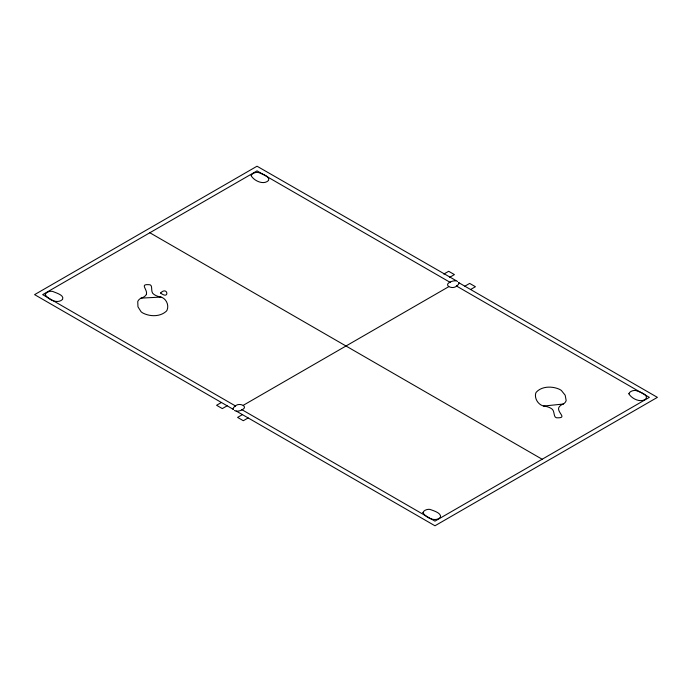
<?xml version="1.0" encoding="UTF-8"?>
<svg xmlns="http://www.w3.org/2000/svg" width="692" height="692" viewBox="0 0 692 692"><rect width="100%" height="100%" fill="white"/><g stroke="black" fill="none" stroke-linecap="round" stroke-linejoin="round"><path stroke-width="1.04" d="M146.41 294.212C147.716 289.412 139.663 284.092 148.477 284.654C154.082 284.118 149.567 292.015 153.927 294.36A13.356 7.707 0 0 0 159.887 296.859M235.315 406.126C238.628 402.026 249.31 406.429 241.915 409.872M450.137 282.094C442.759 285.493 453.182 290.017 456.685 285.874M456.469 286.004L649.347 397.364L434.965 521.137L242.088 409.776M221.405 402.493L216.579 405.278L222.314 408.591L227.14 405.806M443.84 274.067L448.676 271.281L454.41 274.594L449.584 277.38M243.273 405.304L448.727 286.696M242.416 414.62L237.59 417.406L243.325 420.719L248.16 417.933M464.86 286.194L469.686 283.409L475.421 286.722L470.595 289.507M543.575 406.057L563.383 404.024L564.473 403.151A11.946 6.894 0 0 0 566.151 400.469L565.182 395.227L561.385 390.487A14.558 8.399 0 0 0 559.084 389.138C551.931 386.024 541.914 386.179 536.464 392.001A13.736 7.932 0 0 0 535.712 393.255C534.198 398.912 538.843 405.668 544.768 406.213A13.356 7.707 0 0 1 551.083 408.401C555.702 410.382 552.398 418.608 557.916 417.821C566.921 417.838 557.908 413.055 558.591 408.185A10.691 6.167 0 0 1 563.349 403.99M161.063 297.067L141.021 298.131L139.81 298.953A11.946 6.894 0 0 0 137.751 301.548L137.959 306.815L141.056 311.72A14.558 8.399 0 0 0 143.149 313.173C150.233 316.711 159.947 316.867 166.115 311.417A13.736 7.932 0 0 0 167.04 310.198C169.393 304.748 165.717 297.595 159.895 296.851M457.594 281.506L257.035 166.218L34.6 294.636L233.368 409.396M234.432 410.512L236.197 411.031L434.965 525.782L657.4 397.364L458.632 282.604M449.912 282.224L257.035 170.863L42.653 294.636L235.531 405.996M149.844 232.754L542.156 459.246M241.776 409.863A6.686 3.858 0 0 1 236.171 411.178M233.109 409.404A6.686 3.858 0 0 1 235.384 406.169M458.891 282.596A6.686 3.858 0 0 1 456.616 285.831M450.224 282.137A6.686 3.858 0 0 1 455.829 280.822M146.47 294.23A10.691 6.167 0 0 1 141.056 298.174M45.239 294.593C47.938 299.558 57.557 304.342 62.565 299.411C64.503 295.147 56.329 293.045 52.678 291.427C49.988 290.752 45.992 292.111 45.239 294.593M160.587 293.036C170.007 300.397 167.767 285.666 160.587 292.984M251.17 175.699C253.869 180.69 263.609 185.517 268.574 180.43C270.191 176.261 262.225 174.081 258.445 172.507C255.798 171.919 251.94 173.26 251.17 175.656M422.942 512.651C425.649 517.659 435.571 522.564 440.458 517.244C441.626 513.04 433.625 510.722 429.905 509.398C427.353 508.94 423.66 510.315 422.942 512.608M628.864 393.765C631.571 398.748 641.302 403.583 646.267 398.488C647.868 394.189 639.486 391.871 635.905 390.522C633.327 389.994 629.417 391.534 628.864 393.765"/></g></svg>
